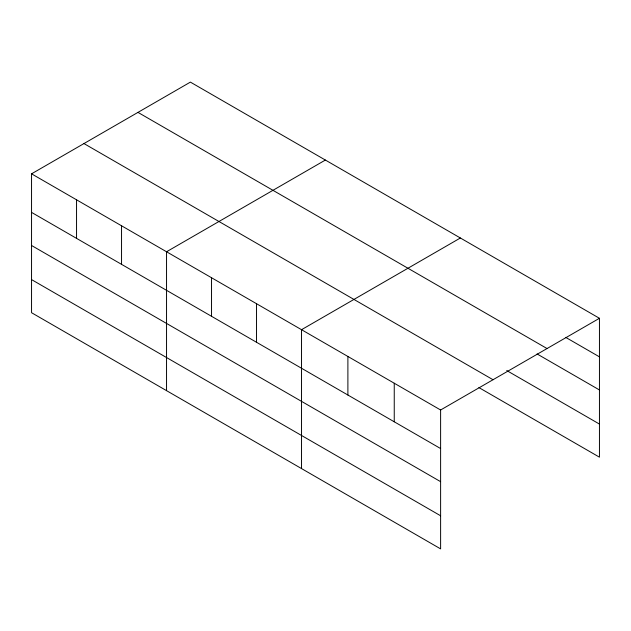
<?xml version="1.0" encoding="UTF-8"?>
<svg xmlns="http://www.w3.org/2000/svg" width="631" height="631" viewBox="0 0 631 631"><rect width="100%" height="100%" fill="white"/><g stroke="black" fill="none" stroke-linecap="round" stroke-linejoin="round"><path stroke-width="0.95" d="M440.612 481.666L440.612 409.992L31.55 173.825L31.55 312.708L440.612 548.883L440.612 481.666L31.55 245.491M478.913 387.584L599.45 457.175L599.45 318.292L190.388 82.117L31.55 173.825M325.375 160.053L166.545 251.761L166.545 390.644M460.37 237.99L301.531 329.697L301.531 468.581M440.612 409.992L599.45 318.292M565.731 337.388L599.45 356.854M137.968 112.381L547.038 348.549M537.076 353.952L599.45 389.958M506.732 370.539L599.45 424.071M83.962 143.56L493.032 379.728M31.55 212.387L440.612 448.554M31.55 279.604L440.612 515.772M394.249 383.23L394.249 421.792M347.894 356.46L347.894 395.03M256.533 303.716L256.533 342.278M211.535 277.735L211.535 316.305M121.546 225.78L121.546 264.342M76.548 199.806L76.548 238.368"/></g></svg>
